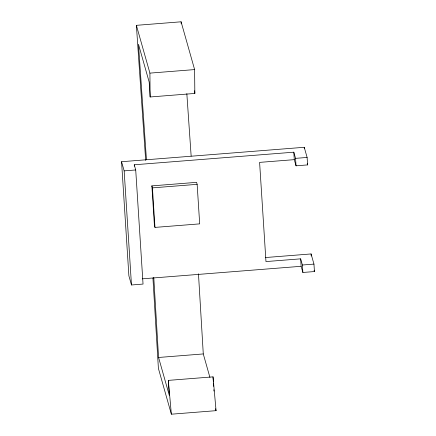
<?xml version="1.0" encoding="UTF-8"?>
<svg xmlns="http://www.w3.org/2000/svg" width="436" height="436" viewBox="0 0 436 436"><rect width="100%" height="100%" fill="white"/><g stroke="black" fill="none" stroke-linecap="round" stroke-linejoin="round"><path stroke-width="0.65" d="M145.684 160.421L136.386 25.332L181.093 21.8L194.614 69.586L194.843 93.446L150.137 96.977L149.177 82.061L138.474 44.227L146.447 159.641M136.386 25.332L149.913 73.117L194.614 69.586M134.25 164.786L135.716 169.964L143.041 284.07L131.476 284.986L128.887 275.825L121.562 161.718L304.241 147.292L307.113 157.445L307.593 164.906L296.033 165.816L294.284 159.647L293.804 152.186L134.25 164.786L134.337 166.143M121.562 161.718L124.156 170.874L135.716 169.964M293.804 152.186L295.553 158.361L307.113 157.445M294.284 159.647L259.6 162.383L265.965 261.578L300.649 258.837L302.399 265.012L302.873 272.467L314.438 271.557L313.958 264.096L311.086 253.943L265.508 257.54M151.875 185.883L196.582 182.352L197.143 184.341L199.683 223.87L154.976 227.401L154.409 225.407L151.875 185.883L152.436 187.872L154.976 227.401M152.436 187.872L197.143 184.341M302.399 265.012L313.958 264.096M142.25 278.838L301.129 266.298L302.873 272.467M153.761 277.312L158.573 357.471L203.28 353.939L209.923 377.423M158.573 357.471L169.277 395.299L168.318 380.383L213.024 376.857L216.065 410.668L171.359 414.2L158.399 368.404L152.938 278.075M307.233 163.636L307.593 164.906M314.078 270.287L314.438 271.557M215.509 408.706L216.065 410.668M168.318 380.383L171.359 414.2M186.837 93.653L191.153 156.11M304.241 147.292L304.328 148.649M311.086 253.943L311.217 255.976M295.553 158.361L296.033 165.816M300.649 258.837L301.129 266.298M194.669 90.732L194.843 93.446M213.024 376.857L213.329 381.604M213.417 382.955L213.635 386.345M213.853 389.74L213.94 391.092M181.093 21.8L181.223 23.833M124.156 170.874L131.476 284.986M198.467 273.781L203.28 353.939M149.913 73.117L150.137 96.977"/></g></svg>
